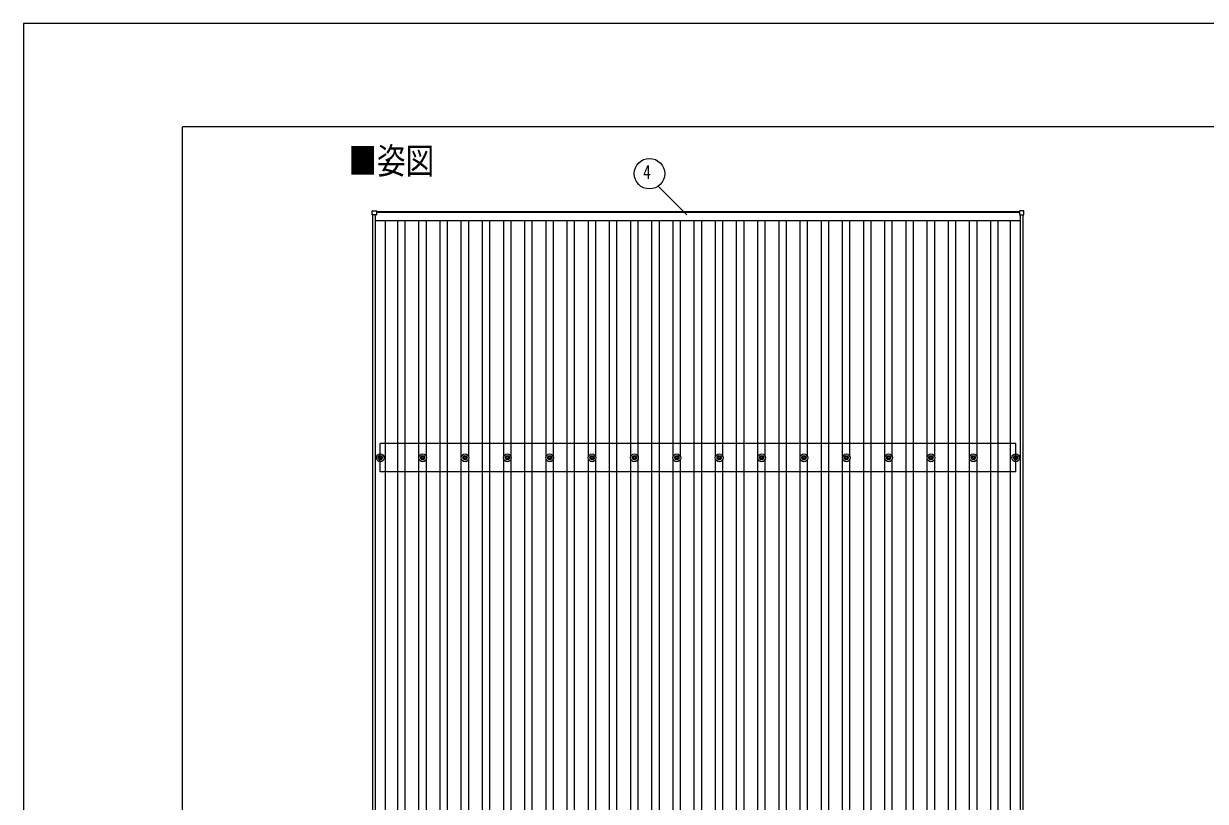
# Model space of a CAD drawing. Units: millimetres, scale not verified. Extents: x -10512 to 10512, y -7425 to 7425.
# Drawn here: x -10512 to -4933, y 3753 to 7425 of the extents above; entities that cross this region are included whole.
import ezdxf
from ezdxf.enums import TextEntityAlignment as Align

# ---------------------------------------------------------------- set-up
doc = ezdxf.new("R2010")
doc.units = ezdxf.units.MM
doc.header["$LTSCALE"] = 30
for name, color, linetype in [('0-2_USER1', 3, 'Continuous'), ('0-5_YKK_13', 4, 'Continuous'), ('0-6_YKK_A1', 4, 'Continuous'), ('0-7_YKK_D', 6, 'Continuous'), ('0-8_YKK_ZWAK', 7, 'Continuous')]:
    doc.layers.add(name, color=color, linetype=linetype)
doc.styles.add('ＭＳ ゴシック', font='')
doc.styles.get('ＭＳ ゴシック').set_extended_font_data('MS Gothic')

msp = doc.modelspace()

# ---------------------------------------------------------------- linework, layer by layer
at = {"layer": '0-5_YKK_13'}
for p, q in [((-8866.81, 6522.47), (-8866.81, 6540.47)), ((-8865.81, 6541.47), (-8847.81, 6541.47)), ((-8846.81, 6540.47), (-8846.81, 6522.47)), ((-5810.21, 6540.47), (-5810.21, 6522.47)), ((-5791.21, 6541.47), (-5809.21, 6541.47)), ((-5790.21, 6522.47), (-5790.21, 6540.47)), ((-8847.81, 6521.47), (-8865.81, 6521.47)), ((-5809.21, 6521.47), (-5791.21, 6521.47)), ((-8838.51, 5376.71), (-8834.09, 5376.71)), ((-8838.51, 5376.71), (-8834.09, 5376.71)), ((-8838.51, 5373.21), (-8834.09, 5373.21)), ((-8838.51, 5373.21), (-8834.09, 5373.21)), ((-8830.26, 5384.95), (-8830.26, 5380.54)), ((-8830.26, 5384.95), (-8830.26, 5380.54)), ((-8830.26, 5369.37), (-8830.26, 5364.96)), ((-8830.26, 5369.37), (-8830.26, 5364.96)), ((-8826.76, 5384.95), (-8826.76, 5380.54)), ((-8826.76, 5384.95), (-8826.76, 5380.54)), ((-8826.76, 5369.37), (-8826.76, 5364.96)), ((-8826.76, 5369.37), (-8826.76, 5364.96)), ((-8822.93, 5376.71), (-8818.51, 5376.71)), ((-8822.93, 5376.71), (-8818.51, 5376.71)), ((-8822.93, 5373.21), (-8818.51, 5373.21)), ((-8822.93, 5373.21), (-8818.51, 5373.21)), ((-8638.51, 5376.71), (-8634.09, 5376.71)), ((-8638.51, 5373.21), (-8634.09, 5373.21)), ((-8630.26, 5384.95), (-8630.26, 5380.54)), ((-8630.26, 5369.37), (-8630.26, 5364.96)), ((-8626.76, 5384.95), (-8626.76, 5380.54)), ((-8626.76, 5369.37), (-8626.76, 5364.96)), ((-8622.93, 5376.71), (-8618.51, 5376.71)), ((-8622.93, 5373.21), (-8618.51, 5373.21)), ((-8438.51, 5376.71), (-8434.09, 5376.71)), ((-8438.51, 5373.21), (-8434.09, 5373.21)), ((-8430.26, 5384.95), (-8430.26, 5380.54)), ((-8430.26, 5369.37), (-8430.26, 5364.96)), ((-8426.76, 5384.95), (-8426.76, 5380.54)), ((-8426.76, 5369.37), (-8426.76, 5364.96)), ((-8422.93, 5376.71), (-8418.51, 5376.71)), ((-8422.93, 5373.21), (-8418.51, 5373.21)), ((-8238.51, 5376.71), (-8234.09, 5376.71)), ((-8238.51, 5373.21), (-8234.09, 5373.21)), ((-8230.26, 5384.95), (-8230.26, 5380.54)), ((-8230.26, 5369.37), (-8230.26, 5364.96)), ((-8226.76, 5384.95), (-8226.76, 5380.54)), ((-8226.76, 5369.37), (-8226.76, 5364.96)), ((-8222.93, 5376.71), (-8218.51, 5376.71)), ((-8222.93, 5373.21), (-8218.51, 5373.21)), ((-8038.51, 5376.71), (-8034.09, 5376.71)), ((-8038.51, 5373.21), (-8034.09, 5373.21)), ((-8030.26, 5384.95), (-8030.26, 5380.54)), ((-8030.26, 5369.37), (-8030.26, 5364.96)), ((-8026.76, 5384.95), (-8026.76, 5380.54)), ((-8026.76, 5369.37), (-8026.76, 5364.96)), ((-8022.93, 5376.71), (-8018.51, 5376.71)), ((-8022.93, 5373.21), (-8018.51, 5373.21)), ((-7838.51, 5376.71), (-7834.09, 5376.71)), ((-7838.51, 5373.21), (-7834.09, 5373.21)), ((-7830.26, 5384.95), (-7830.26, 5380.54)), ((-7830.26, 5369.37), (-7830.26, 5364.96)), ((-7826.76, 5384.95), (-7826.76, 5380.54)), ((-7826.76, 5369.37), (-7826.76, 5364.96)), ((-7822.93, 5376.71), (-7818.51, 5376.71)), ((-7822.93, 5373.21), (-7818.51, 5373.21)), ((-7638.51, 5376.71), (-7634.09, 5376.71)), ((-7638.51, 5373.21), (-7634.09, 5373.21)), ((-7630.26, 5384.95), (-7630.26, 5380.54)), ((-7630.26, 5369.37), (-7630.26, 5364.96)), ((-7626.76, 5384.95), (-7626.76, 5380.54)), ((-7626.76, 5369.37), (-7626.76, 5364.96)), ((-7622.93, 5376.71), (-7618.51, 5376.71)), ((-7622.93, 5373.21), (-7618.51, 5373.21)), ((-7438.51, 5376.71), (-7434.09, 5376.71)), ((-7438.51, 5373.21), (-7434.09, 5373.21)), ((-7430.26, 5384.95), (-7430.26, 5380.54)), ((-7430.26, 5369.37), (-7430.26, 5364.96)), ((-7426.76, 5384.95), (-7426.76, 5380.54)), ((-7426.76, 5369.37), (-7426.76, 5364.96)), ((-7422.93, 5376.71), (-7418.51, 5376.71)), ((-7422.93, 5373.21), (-7418.51, 5373.21)), ((-7238.51, 5376.71), (-7234.09, 5376.71)), ((-7238.51, 5373.21), (-7234.09, 5373.21)), ((-7230.26, 5384.95), (-7230.26, 5380.54)), ((-7230.26, 5369.37), (-7230.26, 5364.96)), ((-7226.76, 5384.95), (-7226.76, 5380.54)), ((-7226.76, 5369.37), (-7226.76, 5364.96)), ((-7222.93, 5376.71), (-7218.51, 5376.71)), ((-7222.93, 5373.21), (-7218.51, 5373.21)), ((-7038.51, 5376.71), (-7034.09, 5376.71)), ((-7038.51, 5373.21), (-7034.09, 5373.21)), ((-7030.26, 5384.95), (-7030.26, 5380.54)), ((-7030.26, 5369.37), (-7030.26, 5364.96)), ((-7026.76, 5384.95), (-7026.76, 5380.54)), ((-7026.76, 5369.37), (-7026.76, 5364.96)), ((-7022.93, 5376.71), (-7018.51, 5376.71)), ((-7022.93, 5373.21), (-7018.51, 5373.21)), ((-6838.51, 5376.71), (-6834.09, 5376.71)), ((-6838.51, 5373.21), (-6834.09, 5373.21)), ((-6830.26, 5384.95), (-6830.26, 5380.54)), ((-6830.26, 5369.37), (-6830.26, 5364.96)), ((-6826.76, 5384.95), (-6826.76, 5380.54)), ((-6826.76, 5369.37), (-6826.76, 5364.96)), ((-6822.93, 5376.71), (-6818.51, 5376.71)), ((-6822.93, 5373.21), (-6818.51, 5373.21)), ((-6638.51, 5376.71), (-6634.09, 5376.71)), ((-6638.51, 5373.21), (-6634.09, 5373.21)), ((-6630.26, 5384.95), (-6630.26, 5380.54)), ((-6630.26, 5369.37), (-6630.26, 5364.96)), ((-6626.76, 5384.95), (-6626.76, 5380.54)), ((-6626.76, 5369.37), (-6626.76, 5364.96)), ((-6622.93, 5376.71), (-6618.51, 5376.71)), ((-6622.93, 5373.21), (-6618.51, 5373.21)), ((-6438.51, 5376.71), (-6434.09, 5376.71)), ((-6438.51, 5373.21), (-6434.09, 5373.21)), ((-6430.26, 5384.95), (-6430.26, 5380.54)), ((-6430.26, 5369.37), (-6430.26, 5364.96)), ((-6426.76, 5384.95), (-6426.76, 5380.54)), ((-6426.76, 5369.37), (-6426.76, 5364.96)), ((-6422.93, 5376.71), (-6418.51, 5376.71)), ((-6422.93, 5373.21), (-6418.51, 5373.21)), ((-6238.51, 5376.71), (-6234.09, 5376.71)), ((-6238.51, 5373.21), (-6234.09, 5373.21)), ((-6230.26, 5384.95), (-6230.26, 5380.54)), ((-6230.26, 5369.37), (-6230.26, 5364.96)), ((-6226.76, 5384.95), (-6226.76, 5380.54)), ((-6226.76, 5369.37), (-6226.76, 5364.96)), ((-6222.93, 5376.71), (-6218.51, 5376.71)), ((-6222.93, 5373.21), (-6218.51, 5373.21)), ((-6038.51, 5376.71), (-6034.09, 5376.71)), ((-6038.51, 5373.21), (-6034.09, 5373.21)), ((-6030.26, 5384.95), (-6030.26, 5380.54)), ((-6030.26, 5369.37), (-6030.26, 5364.96)), ((-6026.76, 5384.95), (-6026.76, 5380.54)), ((-6026.76, 5369.37), (-6026.76, 5364.96)), ((-6022.93, 5376.71), (-6018.51, 5376.71)), ((-6022.93, 5373.21), (-6018.51, 5373.21)), ((-5838.51, 5376.71), (-5834.09, 5376.71)), ((-5838.51, 5373.21), (-5834.09, 5373.21)), ((-5830.26, 5384.95), (-5830.26, 5380.54)), ((-5830.26, 5369.37), (-5830.26, 5364.96)), ((-5826.76, 5384.95), (-5826.76, 5380.54)), ((-5826.76, 5369.37), (-5826.76, 5364.96)), ((-5822.93, 5376.71), (-5818.51, 5376.71)), ((-5822.93, 5373.21), (-5818.51, 5373.21))]:
    msp.add_line(p, q, dxfattribs=at)
for centre, radius in [((-8828.51, 5374.96), 18.25), ((-8828.51, 5374.96), 18.25), ((-8828.51, 5374.96), 10.15), ((-8828.51, 5374.96), 10.15), ((-8828.51, 5374.96), 5.85), ((-8828.51, 5374.96), 5.85), ((-8828.51, 5374.96), 5.25), ((-8828.51, 5374.96), 5.25), ((-8628.51, 5374.96), 18.25), ((-8628.51, 5374.96), 10.15), ((-8628.51, 5374.96), 5.85), ((-8628.51, 5374.96), 5.25), ((-8428.51, 5374.96), 18.25), ((-8428.51, 5374.96), 10.15), ((-8428.51, 5374.96), 5.85), ((-8428.51, 5374.96), 5.25), ((-8228.51, 5374.96), 18.25), ((-8228.51, 5374.96), 10.15), ((-8228.51, 5374.96), 5.85), ((-8228.51, 5374.96), 5.25), ((-8028.51, 5374.96), 18.25), ((-8028.51, 5374.96), 10.15), ((-8028.51, 5374.96), 5.85), ((-8028.51, 5374.96), 5.25), ((-7828.51, 5374.96), 18.25), ((-7828.51, 5374.96), 10.15), ((-7828.51, 5374.96), 5.85), ((-7828.51, 5374.96), 5.25), ((-7628.51, 5374.96), 18.25), ((-7628.51, 5374.96), 10.15), ((-7628.51, 5374.96), 5.85), ((-7628.51, 5374.96), 5.25), ((-7428.51, 5374.96), 18.25), ((-7428.51, 5374.96), 10.15), ((-7428.51, 5374.96), 5.85), ((-7428.51, 5374.96), 5.25), ((-7228.51, 5374.96), 18.25), ((-7228.51, 5374.96), 10.15), ((-7228.51, 5374.96), 5.85), ((-7228.51, 5374.96), 5.25), ((-7028.51, 5374.96), 18.25), ((-7028.51, 5374.96), 10.15), ((-7028.51, 5374.96), 5.85), ((-7028.51, 5374.96), 5.25), ((-6828.51, 5374.96), 18.25), ((-6828.51, 5374.96), 10.15), ((-6828.51, 5374.96), 5.85), ((-6828.51, 5374.96), 5.25), ((-6628.51, 5374.96), 18.25), ((-6628.51, 5374.96), 10.15), ((-6628.51, 5374.96), 5.85), ((-6628.51, 5374.96), 5.25), ((-6428.51, 5374.96), 18.25), ((-6428.51, 5374.96), 10.15), ((-6428.51, 5374.96), 5.85), ((-6428.51, 5374.96), 5.25), ((-6228.51, 5374.96), 18.25), ((-6228.51, 5374.96), 10.15), ((-6228.51, 5374.96), 5.85), ((-6228.51, 5374.96), 5.25), ((-6028.51, 5374.96), 18.25), ((-6028.51, 5374.96), 10.15), ((-6028.51, 5374.96), 5.85), ((-6028.51, 5374.96), 5.25), ((-5828.51, 5374.96), 18.25), ((-5828.51, 5374.96), 10.15), ((-5828.51, 5374.96), 5.85), ((-5828.51, 5374.96), 5.25)]:
    msp.add_circle(centre, radius, dxfattribs=at)
for centre, start, end in [((-8865.81, 6540.47), 90, 180), ((-8847.81, 6540.47), 0, 90), ((-5809.21, 6540.47), 90, 180), ((-5791.21, 6540.47), 0, 90), ((-8865.81, 6522.47), 180, 270), ((-8847.81, 6522.47), 270, 0), ((-5809.21, 6522.47), 180, 270), ((-5791.21, 6522.47), 270, 0)]:
    msp.add_arc(centre, 1, start, end, dxfattribs=at)
at = {"layer": '0-6_YKK_A1'}
for p, q in [((-8846.81, 6538.17), (-5810.21, 6538.17)), ((-5810.21, 6533.39), (-8846.81, 6533.39)), ((-8863.51, 1123.05), (-8863.51, 6521.47)), ((-8851.51, 1123.05), (-8851.51, 6521.47)), ((-8851.51, 6495.38), (-5805.51, 6495.38)), ((-8803.51, 1154.33), (-8803.51, 6495.38)), ((-8746.01, 1154.33), (-8746.01, 6495.38)), ((-8711.01, 1154.33), (-8711.01, 6495.38)), ((-8646.01, 5380.13), (-8646.01, 6495.38)), ((-8611.01, 5380.13), (-8611.01, 6495.38)), ((-8546.01, 1154.33), (-8546.01, 6495.38)), ((-8511.01, 1154.33), (-8511.01, 6495.38)), ((-8446.01, 5380.13), (-8446.01, 6495.38)), ((-8411.01, 5380.13), (-8411.01, 6495.38)), ((-8346.01, 1154.33), (-8346.01, 6495.38)), ((-8311.01, 1154.33), (-8311.01, 6495.38)), ((-8246.01, 5380.13), (-8246.01, 6495.38)), ((-8211.01, 5380.13), (-8211.01, 6495.38)), ((-8146.01, 1154.33), (-8146.01, 6495.38)), ((-8111.01, 1154.33), (-8111.01, 6495.38)), ((-8046.01, 5380.13), (-8046.01, 6495.38)), ((-8011.01, 5380.13), (-8011.01, 6495.38)), ((-7946.01, 1154.33), (-7946.01, 6495.38)), ((-7911.01, 1154.33), (-7911.01, 6495.38)), ((-7846.01, 5380.13), (-7846.01, 6495.38)), ((-7811.01, 5380.13), (-7811.01, 6495.38)), ((-7746.01, 1154.33), (-7746.01, 6495.38)), ((-7711.01, 1154.33), (-7711.01, 6495.38)), ((-7646.01, 5380.13), (-7646.01, 6495.38)), ((-7611.01, 5380.13), (-7611.01, 6495.38)), ((-7546.01, 1154.33), (-7546.01, 6495.38)), ((-7511.01, 1154.33), (-7511.01, 6495.38)), ((-7446.01, 5380.13), (-7446.01, 6495.38)), ((-7411.01, 5380.13), (-7411.01, 6495.38)), ((-7346.01, 1154.33), (-7346.01, 6495.38)), ((-7311.01, 1154.33), (-7311.01, 6495.38)), ((-7246.01, 5380.13), (-7246.01, 6495.38)), ((-7211.01, 5380.13), (-7211.01, 6495.38)), ((-7146.01, 1154.33), (-7146.01, 6495.38)), ((-7111.01, 1154.33), (-7111.01, 6495.38)), ((-7046.01, 5380.13), (-7046.01, 6495.38)), ((-7011.01, 5380.13), (-7011.01, 6495.38)), ((-6946.01, 1154.33), (-6946.01, 6495.38)), ((-6911.01, 1154.33), (-6911.01, 6495.38)), ((-6846.01, 5380.13), (-6846.01, 6495.38)), ((-6811.01, 5380.13), (-6811.01, 6495.38)), ((-6746.01, 1154.33), (-6746.01, 6495.38)), ((-6711.01, 1154.33), (-6711.01, 6495.38)), ((-6646.01, 5380.13), (-6646.01, 6495.38)), ((-6611.01, 5380.13), (-6611.01, 6495.38)), ((-6546.01, 1154.33), (-6546.01, 6495.38)), ((-6511.01, 1154.33), (-6511.01, 6495.38)), ((-6446.01, 5380.13), (-6446.01, 6495.38)), ((-6411.01, 5380.13), (-6411.01, 6495.38)), ((-6346.01, 1154.33), (-6346.01, 6495.38)), ((-6311.01, 1154.33), (-6311.01, 6495.38)), ((-6246.01, 5380.13), (-6246.01, 6495.38)), ((-6211.01, 5380.13), (-6211.01, 6495.38)), ((-6146.01, 1154.33), (-6146.01, 6495.38)), ((-6111.01, 1154.33), (-6111.01, 6495.38)), ((-6046.01, 5380.13), (-6046.01, 6495.38)), ((-6011.01, 5380.13), (-6011.01, 6495.38)), ((-5946.01, 1154.33), (-5946.01, 6495.38)), ((-5911.01, 1154.33), (-5911.01, 6495.38)), ((-5853.51, 1154.33), (-5853.51, 6495.38)), ((-5805.51, 1123.05), (-5805.51, 6521.47)), ((-5793.51, 1123.05), (-5793.51, 6521.47)), ((-5828.51, 5441.96), (-8828.51, 5441.96)), ((-8828.51, 5307.96), (-8828.51, 5441.96)), ((-5828.51, 5307.96), (-5828.51, 5441.96)), ((-8646.01, 2280.13), (-8646.01, 5369.78)), ((-8611.01, 2280.13), (-8611.01, 5369.78)), ((-8446.01, 2280.13), (-8446.01, 5369.78)), ((-8411.01, 2280.13), (-8411.01, 5369.78)), ((-8246.01, 2280.13), (-8246.01, 5369.78)), ((-8211.01, 2280.13), (-8211.01, 5369.78)), ((-8046.01, 2280.13), (-8046.01, 5369.78)), ((-8011.01, 2280.13), (-8011.01, 5369.78)), ((-7846.01, 2280.13), (-7846.01, 5369.78)), ((-7811.01, 2280.13), (-7811.01, 5369.78)), ((-7646.01, 2280.13), (-7646.01, 5369.78)), ((-7611.01, 2280.13), (-7611.01, 5369.78)), ((-7446.01, 2280.13), (-7446.01, 5369.78)), ((-7411.01, 2280.13), (-7411.01, 5369.78)), ((-7246.01, 2280.13), (-7246.01, 5369.78)), ((-7211.01, 2280.13), (-7211.01, 5369.78)), ((-7046.01, 2280.13), (-7046.01, 5369.78)), ((-7011.01, 2280.13), (-7011.01, 5369.78)), ((-6846.01, 2280.13), (-6846.01, 5369.78)), ((-6811.01, 2280.13), (-6811.01, 5369.78)), ((-6646.01, 2280.13), (-6646.01, 5369.78)), ((-6611.01, 2280.13), (-6611.01, 5369.78)), ((-6446.01, 2280.13), (-6446.01, 5369.78)), ((-6411.01, 2280.13), (-6411.01, 5369.78)), ((-6246.01, 2280.13), (-6246.01, 5369.78)), ((-6211.01, 2280.13), (-6211.01, 5369.78)), ((-6046.01, 2280.13), (-6046.01, 5369.78)), ((-6011.01, 2280.13), (-6011.01, 5369.78)), ((-5828.51, 5307.96), (-8828.51, 5307.96))]:
    msp.add_line(p, q, dxfattribs=at)
at = {"layer": '0-7_YKK_D'}
msp.add_line((-7381.41, 6522.79), (-7516.15, 6657.54), dxfattribs=at)
msp.add_circle((-7557.66, 6716.37), 72, dxfattribs=at)
at = {"layer": '0-8_YKK_ZWAK'}
for p in [(9737.55, 6937.5), (-9762.45, -6312.5)]:
    msp.add_line(p, (-9762.45, 6937.5), dxfattribs=at)
msp.add_lwpolyline([(-10512.5, -7425), (10512.5, -7425), (10512.5, 7425), (-10512.5, 7425)], close=True, dxfattribs=at)

# ---------------------------------------------------------------- texts
at = {"layer": '0-2_USER1', "style": 'ＭＳ ゴシック', "width": 0.8}
msp.add_text('■姿図', height=123.7, dxfattribs=at).set_placement((-8978.97, 6678.64), align=Align.BOTTOM_LEFT)
at = {"layer": '0-7_YKK_D', "style": 'ＭＳ ゴシック', "width": 0.8}
msp.add_text('4', height=65.98, dxfattribs=at).set_placement((-7587.55, 6671.37), align=Align.BOTTOM_LEFT)

doc.saveas('drawing.dxf')
